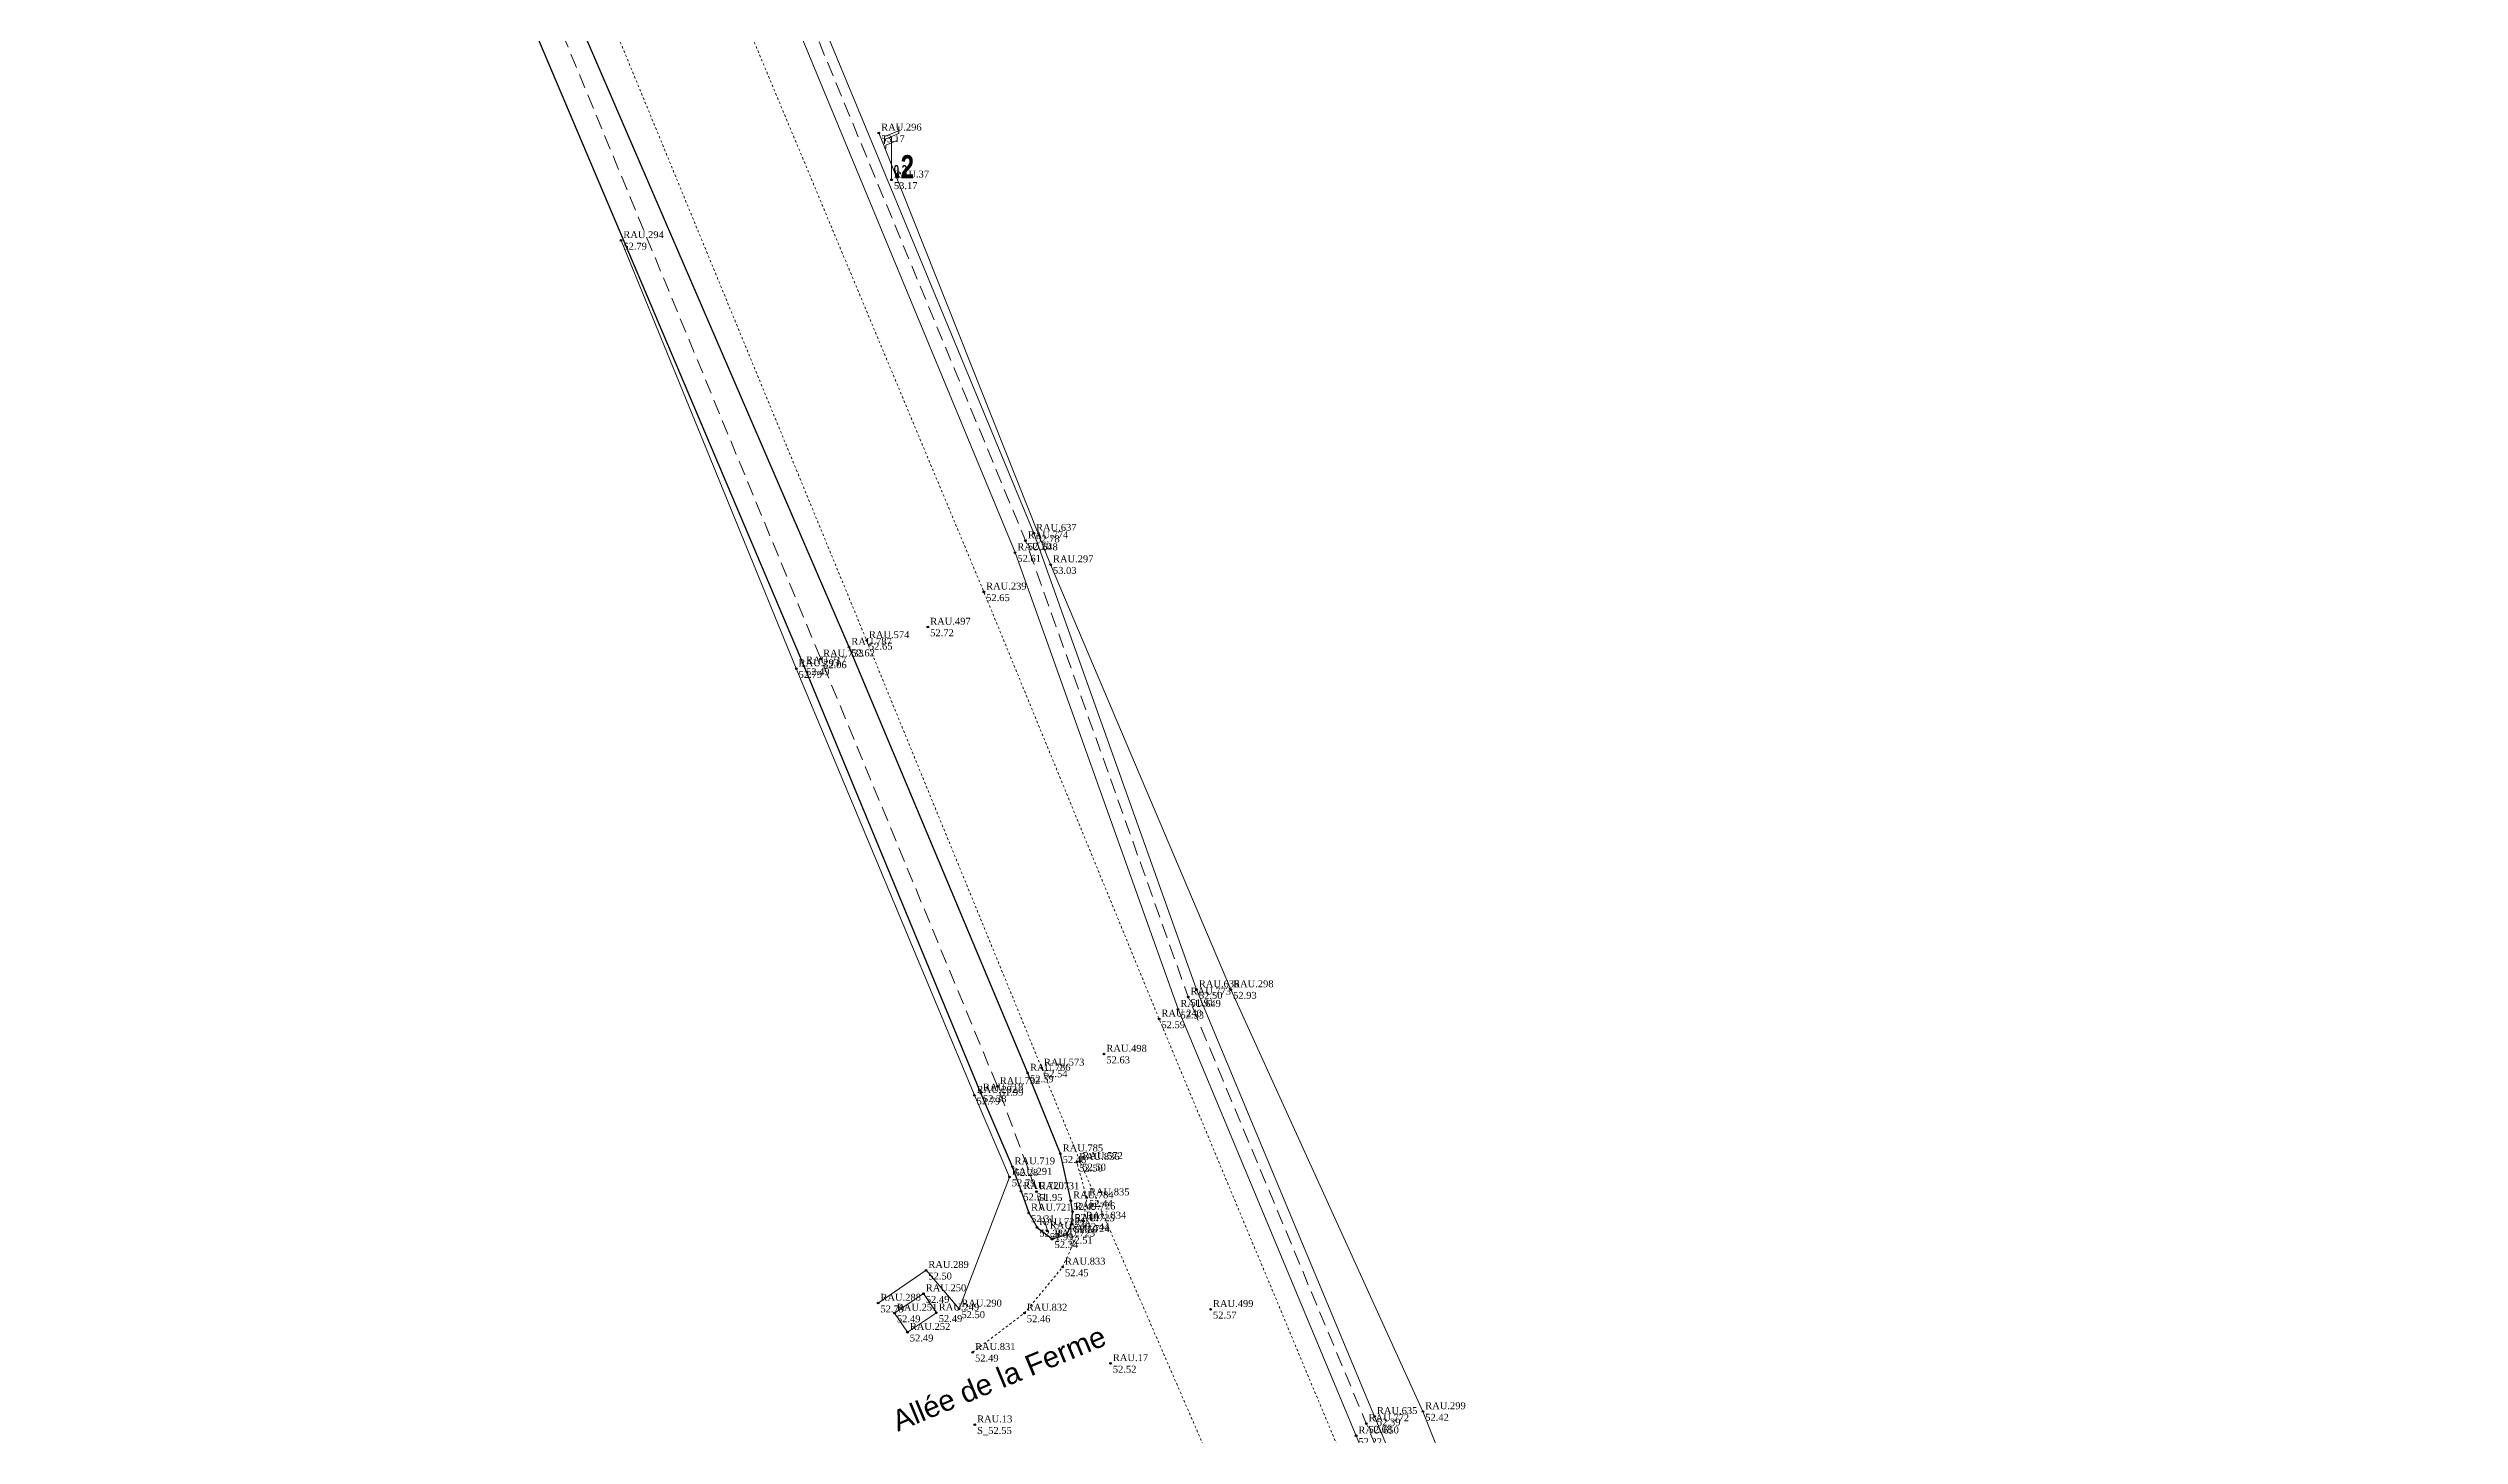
# Model space of a CAD drawing. Extents: x 1494631 to 1494939, y 7198500 to 7199000.
# Drawn here: x 1494634.9 to 1494739.2, y 7198880.4 to 7198940.4 of the extents above; entities that cross this region are included whole.
import ezdxf
from ezdxf.enums import TextEntityAlignment as Align

# ---------------------------------------------------------------- set-up
doc = ezdxf.new("R2010")
doc.units = 0
doc.header["$LTSCALE"] = 0.2
doc.header["$PDMODE"] = 32
doc.header["$PDSIZE"] = 0.07
for name, pattern in [('CACHE2', [4.7625, 3.175, -1.5875]), ('jsi_tic', [0.2, 0.05, -0.1, 0.05]), ('jsi_tim', [0.6, 0.2, -0.2, 0.2])]:
    doc.linetypes.add(name, pattern=pattern)
for name, color, linetype in [('BDT_CLOTURE', 32, 'Continuous'), ('BDT_ELEC_TRANSFO', 7, 'Continuous'), ('BDT_RELIEF_FOSSE', 7, 'Continuous'), ('TOPO_ALT', 7, 'Continuous'), ('TOPO_MAT', 4, 'Continuous'), ('TOPOJIS', 7, 'Continuous')]:
    doc.layers.add(name, color=color, linetype=linetype)
for name, color, linetype, lineweight in [('BDT_ELEC_AERIEN', 1, 'Continuous', 13), ('BDT_TELECOM_AERIEN', 3, 'Continuous', 13), ('BDT_VOIRIE_CHAUSSEE', 7, 'Continuous', 13), ('BDT_VOIRIE_CHEMIN', 7, 'Continuous', 13), ('BDT_VOIRIE_NOM DE RUE', 7, 'Continuous', 0)]:
    doc.layers.add(name, color=color, linetype=linetype, lineweight=lineweight)
doc.styles.add('Arial', font='arial.ttf')
doc.styles.add('Arial Gras', font='arialbd.ttf', dxfattribs={"width": 0.75, "height": 0.5})
doc.styles.get("Standard").update_dxf_attribs({"font": 'dutch.ttf'})
doc.linetypes.add('LIMITE1', pattern='A,6.35,-2.54,[133,ltypeshp.shx,S=2.54,R=0,X=-2.54,Y=0],-2.54,25.4', length=36.83)

# ---------------------------------------------------------------- blocks, each defined once
blk = doc.blocks.new('$B.137')
at = {"color": 0, "linetype": 'ByBlock', "lineweight": -2}
for p, q in [((-0.31, 1.88), (0.31, 2.12)), ((0.31, 2), (0.31, 2.31)), ((-0.31, 1.75), (0.31, 2)), ((-0.31, 1.56), (-0.31, 1.88)), ((0, 0), (0, 1.88))]:
    blk.add_line(p, q, dxfattribs=at)
at = {"style": 'Arial Gras', "width": 0.75}
blk.add_attdef('DIAMETRE', (0.1, 0.07), '', height=1, dxfattribs=at)
blk = doc.blocks.new('$B.136')
at = {"color": 0, "linetype": 'ByBlock', "lineweight": -2}
for p, q in [((-0.31, 1.88), (0.31, 2.12)), ((-0.31, 1.69), (-0.31, 1.88)), ((0, 0), (0, 2)), ((0.31, 2.12), (0.31, 2.31))]:
    blk.add_line(p, q, dxfattribs=at)
at = {"style": 'Arial Gras', "width": 0.75}
blk.add_attdef('DIAMETRE', (0.12, 0.3), '', height=1, dxfattribs=at)
blk = doc.blocks.new('TCPOINT')
at = {"color": 0}
blk.add_point((0, 0), dxfattribs=at)
at = {"layer": 'TOPO_ALT'}
blk.add_attdef('ALT', text='', height=0.3, dxfattribs=at).set_placement((0.1, -0.1), align=Align.TOP_LEFT)
at = {"layer": 'TOPO_MAT'}
blk.add_attdef('MAT', (0.1, 0.1), '', height=0.3, dxfattribs=at)

msp = doc.modelspace()

# ---------------------------------------------------------------- linework, layer by layer
at = {"layer": 'BDT_CLOTURE', "linetype": 'LIMITE1', "lineweight": 13, "ltscale": 0.05, "flags": 128}
for points in [[(1494670.83, 7198936.73), (1494678.26, 7198918.06), (1494686.05, 7198899.68), (1494694.36, 7198881.43), (1494701.74, 7198862.88), (1494709.04, 7198844.28), (1494716.99, 7198825.94), (1494725.34, 7198807.92), (1494734.57, 7198790.63), (1494737.52, 7198784.66)], [(1494670.8, 7198886.12), (1494672.87, 7198887.54), (1494674.3, 7198885.87), (1494676.48, 7198891.57), (1494674.96, 7198895.11), (1494667.26, 7198913.56), (1494659.68, 7198932.08)]]:
    msp.add_lwpolyline(points, dxfattribs=at)
at = {"layer": 'BDT_ELEC_TRANSFO', "linetype": 'Continuous', "lineweight": 13, "elevation": 52.49, "flags": 128}
msp.add_lwpolyline([(1494673.32, 7198885.7), (1494672.76, 7198886.53), (1494671.51, 7198885.69), (1494672.07, 7198884.86)], close=True, dxfattribs=at)
at = {"layer": 'BDT_RELIEF_FOSSE', "linetype": 'Continuous', "lineweight": 13, "flags": 128}
for points in [[(1494642.21, 7199000), (1494645.76, 7198991.15), (1494653.23, 7198973.06), (1494661.5, 7198954.65), (1494664.81, 7198947.37), (1494676.72, 7198918.58), (1494683.77, 7198898.83), (1494691.47, 7198880.38), (1494699.17, 7198861.95), (1494706.76, 7198843.41), (1494714.57, 7198825), (1494718.73, 7198815.56), (1494722.74, 7198806.79), (1494731.42, 7198789), (1494740.76, 7198771.25), (1494750.32, 7198753.89), (1494760.32, 7198736.65), (1494770.73, 7198719.67), (1494781.93, 7198703.21), (1494792.89, 7198687.95), (1494795.17, 7198684.78)], [(1494795.97, 7198685.62), (1494793.7, 7198688.79), (1494780.84, 7198706.92), (1494771.34, 7198721.18), (1494759.23, 7198741.2), (1494750.45, 7198756.48), (1494741.56, 7198772.09), (1494732.22, 7198789.84), (1494723.54, 7198807.63), (1494719.54, 7198816.4), (1494715.38, 7198825.84), (1494707.57, 7198844.25), (1494699.98, 7198862.8), (1494692.27, 7198881.22), (1494684.57, 7198899.68), (1494677.53, 7198919.42), (1494665.61, 7198948.21), (1494662.87, 7198955.08), (1494654.16, 7198973.22), (1494646.36, 7198991.39), (1494642.93, 7199000)]]:
    msp.add_lwpolyline(points, dxfattribs=at)
at = {"layer": 'BDT_RELIEF_FOSSE', "linetype": 'CACHE2', "lineweight": 13, "flags": 128}
for points in [[(1494795.61, 7198685.3), (1494793.34, 7198688.47), (1494793.34, 7198688.47), (1494782.37, 7198703.73), (1494771.18, 7198720.19), (1494760.77, 7198737.17), (1494750.77, 7198754.42), (1494741.2, 7198771.78), (1494731.86, 7198789.52), (1494723.18, 7198807.31), (1494719.18, 7198816.08), (1494715.02, 7198825.53), (1494707.21, 7198843.93), (1494699.62, 7198862.48), (1494691.91, 7198880.91), (1494684.21, 7198899.36), (1494677.17, 7198919.1), (1494665.25, 7198947.9), (1494661.85, 7198954.65), (1494653.97, 7198972.8), (1494646.19, 7198991.22), (1494642.64, 7199000)], [(1494678.12, 7198889.24), (1494677.65, 7198890.94), (1494675.96, 7198895.49), (1494668.32, 7198913.98), (1494653.01, 7198951.05), (1494648.95, 7198960.53)]]:
    msp.add_lwpolyline(points, dxfattribs=at)
at = {"layer": 'BDT_RELIEF_FOSSE', "linetype": 'Continuous', "flags": 128}
for points in [[(1494679.21, 7198890.07), (1494679.13, 7198890.55), (1494678.68, 7198892.58), (1494677.27, 7198896.07), (1494669.54, 7198914.49), (1494653.66, 7198951.3), (1494649.64, 7198961.04)], [(1494647.4, 7198960.07), (1494651.9, 7198950.7), (1494667.58, 7198913.68), (1494675.23, 7198895.21), (1494676.6, 7198892.02), (1494676.98, 7198890.96), (1494677.31, 7198890.02)], [(1494677.31, 7198890.02), (1494677.67, 7198889.39), (1494678.33, 7198888.9), (1494678.96, 7198889.09), (1494679.18, 7198889.56), (1494679.21, 7198890.07)]]:
    msp.add_lwpolyline(points, dxfattribs=at)
at = {"layer": 'BDT_VOIRIE_CHAUSSEE', "linetype": 'jsi_tim', "lineweight": 13, "flags": 128}
for points in [[(1494927.3, 7198500), (1494926.61, 7198501.23), (1494925.38, 7198502.92), (1494919.28, 7198510.91), (1494909.32, 7198523.94), (1494897.14, 7198539.79), (1494885.01, 7198555.71), (1494873, 7198571.7), (1494860.95, 7198587.68), (1494848.86, 7198603.58), (1494836.67, 7198619.45), (1494828.55, 7198630.24), (1494822.57, 7198638), (1494812.62, 7198651.43), (1494802.72, 7198664.55), (1494794.51, 7198675.31), (1494792.14, 7198678.54), (1494785.6, 7198687.17), (1494776.61, 7198699.6), (1494773.42, 7198704.24), (1494772.02, 7198706.09), (1494766.73, 7198713.7), (1494765.26, 7198716.17), (1494754.81, 7198733.31), (1494744.81, 7198750.7), (1494735.13, 7198768.26), (1494725.68, 7198786), (1494723.23, 7198790.76), (1494718.55, 7198800.5), (1494716.87, 7198804.15), (1494708.78, 7198822.47), (1494700.95, 7198840.92), (1494693.25, 7198859.37), (1494686.52, 7198876.16), (1494679.53, 7198892.25), (1494677.87, 7198896.29), (1494670.3, 7198914.78), (1494658.79, 7198942.75), (1494655.04, 7198951.77), (1494651.54, 7198960.13), (1494650.22, 7198963.15), (1494647.19, 7198970.15), (1494639.66, 7198988.7), (1494634.91, 7199000)], [(1494663.36, 7198945.64), (1494675.37, 7198916.88), (1494682.95, 7198898.41), (1494690.65, 7198879.96), (1494698.35, 7198861.53), (1494705.95, 7198842.99), (1494713.76, 7198824.58), (1494717.53, 7198816.04)]]:
    msp.add_lwpolyline(points, dxfattribs=at)
at = {"layer": 'BDT_VOIRIE_CHEMIN', "linetype": 'jsi_tic', "lineweight": 13, "flags": 128}
msp.add_lwpolyline([(1494674.89, 7198883.99), (1494677.13, 7198885.69), (1494678.78, 7198887.68), (1494679.68, 7198889.67), (1494679.82, 7198890.68), (1494679.39, 7198892.21)], dxfattribs=at)

# ---------------------------------------------------------------- block references
at = {"layer": 'BDT_ELEC_AERIEN'}
msp.add_blockref('$B.137', (1494671.38, 7198934.7, 53.17), dxfattribs=at).add_auto_attribs({'DIAMETRE': '.2'})
at = {"layer": 'BDT_TELECOM_AERIEN'}
ref = msp.add_blockref('$B.136', (1494671.38, 7198934.7, 53.17), dxfattribs=dict(at, xscale=0.8, yscale=0.8, zscale=0.8))
ref.add_attrib('DIAMETRE', '0.2', (1494671.47, 7198934.94, 53.17), dxfattribs={"layer": '0', "height": 0.4, "style": 'Arial Gras', "width": 0.75})
at = {"layer": 'TOPOJIS'}
for p, values in [((1494670.83, 7198936.73), {'MAT': 'RAU.296', 'ALT': '53.17'}), ((1494671.38, 7198934.7), {'MAT': 'RAU.37', 'ALT': '53.17'}), ((1494659.68, 7198932.08), {'MAT': 'RAU.294', 'ALT': '52.79'}), ((1494677.17, 7198919.1), {'MAT': 'RAU.774', 'ALT': '52.20'}), ((1494677.53, 7198919.42), {'MAT': 'RAU.637', 'ALT': '52.78'}), ((1494676.72, 7198918.58), {'MAT': 'RAU.648', 'ALT': '52.61'}), ((1494678.26, 7198918.06), {'MAT': 'RAU.297', 'ALT': '53.03'}), ((1494675.37, 7198916.88), {'MAT': 'RAU.239', 'ALT': '52.65'}), ((1494670.3, 7198914.78), {'MAT': 'RAU.574', 'ALT': '52.65'}), ((1494672.95, 7198915.36), {'MAT': 'RAU.497', 'ALT': '52.72'}), ((1494667.26, 7198913.56), {'MAT': 'RAU.293', 'ALT': '52.79'}), ((1494667.58, 7198913.68), {'MAT': 'RAU.717', 'ALT': '52.49'}), ((1494668.32, 7198913.98), {'MAT': 'RAU.733', 'ALT': '52.06'}), ((1494669.54, 7198914.49), {'MAT': 'RAU.787', 'ALT': '52.62'}), ((1494684.21, 7198899.36), {'MAT': 'RAU.773', 'ALT': '51.91'}), ((1494684.57, 7198899.68), {'MAT': 'RAU.636', 'ALT': '52.50'}), ((1494686.05, 7198899.68), {'MAT': 'RAU.298', 'ALT': '52.93'}), ((1494682.95, 7198898.41), {'MAT': 'RAU.240', 'ALT': '52.59'}), ((1494683.77, 7198898.83), {'MAT': 'RAU.649', 'ALT': '52.33'}), ((1494680.57, 7198896.89), {'MAT': 'RAU.498', 'ALT': '52.63'}), ((1494677.27, 7198896.07), {'MAT': 'RAU.786', 'ALT': '52.59'}), ((1494677.87, 7198896.29), {'MAT': 'RAU.573', 'ALT': '52.54'}), ((1494674.96, 7198895.11), {'MAT': 'RAU.292', 'ALT': '52.79'}), ((1494675.23, 7198895.21), {'MAT': 'RAU.718', 'ALT': '52.38'}), ((1494675.96, 7198895.49), {'MAT': 'RAU.732', 'ALT': '51.99'}), ((1494676.6, 7198892.02), {'MAT': 'RAU.719', 'ALT': '52.28'}), ((1494678.68, 7198892.58), {'MAT': 'RAU.785', 'ALT': '52.48'}), ((1494679.39, 7198892.21), {'MAT': 'RAU.836', 'ALT': '52.50'}), ((1494679.53, 7198892.25), {'MAT': 'RAU.572', 'ALT': '52.50'}), ((1494676.48, 7198891.57), {'MAT': 'RAU.291', 'ALT': '52.79'}), ((1494676.98, 7198890.96), {'MAT': 'RAU.720', 'ALT': '52.31'}), ((1494677.65, 7198890.94), {'MAT': 'RAU.731', 'ALT': '51.95'}), ((1494679.82, 7198890.68), {'MAT': 'RAU.835', 'ALT': '52.44'}), ((1494677.31, 7198890.02), {'MAT': 'RAU.721', 'ALT': '52.31'}), ((1494679.13, 7198890.55), {'MAT': 'RAU.784', 'ALT': '52.49'}), ((1494679.18, 7198889.56), {'MAT': 'RAU.725', 'ALT': '52.50'}), ((1494679.21, 7198890.07), {'MAT': 'RAU.726', 'ALT': '52.49'}), ((1494679.68, 7198889.67), {'MAT': 'RAU.834', 'ALT': '52.44'}), ((1494677.67, 7198889.39), {'MAT': 'RAU.722', 'ALT': '52.28'}), ((1494678.12, 7198889.24), {'MAT': 'RAU.730', 'ALT': '51.99'}), ((1494678.33, 7198888.9), {'MAT': 'RAU.723', 'ALT': '52.34'}), ((1494678.96, 7198889.09), {'MAT': 'RAU.724', 'ALT': '52.51'}), ((1494672.87, 7198887.54), {'MAT': 'RAU.289', 'ALT': '52.50'}), ((1494678.78, 7198887.68), {'MAT': 'RAU.833', 'ALT': '52.45'}), ((1494672.76, 7198886.53), {'MAT': 'RAU.250', 'ALT': '52.49'}), ((1494670.8, 7198886.12), {'MAT': 'RAU.288', 'ALT': '52.79'}), ((1494671.51, 7198885.69), {'MAT': 'RAU.251', 'ALT': '52.49'}), ((1494673.32, 7198885.7), {'MAT': 'RAU.249', 'ALT': '52.49'}), ((1494674.3, 7198885.87), {'MAT': 'RAU.290', 'ALT': '52.50'}), ((1494677.13, 7198885.69), {'MAT': 'RAU.832', 'ALT': '52.46'}), ((1494685.18, 7198885.85), {'MAT': 'RAU.499', 'ALT': '52.57'}), ((1494672.07, 7198884.86), {'MAT': 'RAU.252', 'ALT': '52.49'}), ((1494674.89, 7198883.99), {'MAT': 'RAU.831', 'ALT': '52.49'}), ((1494680.85, 7198883.51), {'MAT': 'RAU.17', 'ALT': '52.52'}), ((1494692.27, 7198881.22), {'MAT': 'RAU.635', 'ALT': '52.39'}), ((1494694.36, 7198881.43), {'MAT': 'RAU.299', 'ALT': '52.42'}), ((1494674.98, 7198880.86), {'MAT': 'RAU.13', 'ALT': 'S_52.55'}), ((1494691.47, 7198880.38), {'MAT': 'RAU.650', 'ALT': '52.22'}), ((1494691.91, 7198880.91), {'MAT': 'RAU.772', 'ALT': '52.08'})]:
    msp.add_blockref('TCPOINT', p, dxfattribs=at).add_auto_attribs(values)

# ---------------------------------------------------------------- texts
at = {"layer": 'BDT_VOIRIE_NOM DE RUE', "linetype": 'Continuous', "style": 'Arial'}
msp.add_text('Allée de la Ferme', height=0.9, rotation=22.6035, dxfattribs=at).set_placement((1494671.65, 7198880.55))

doc.saveas('drawing.dxf')
